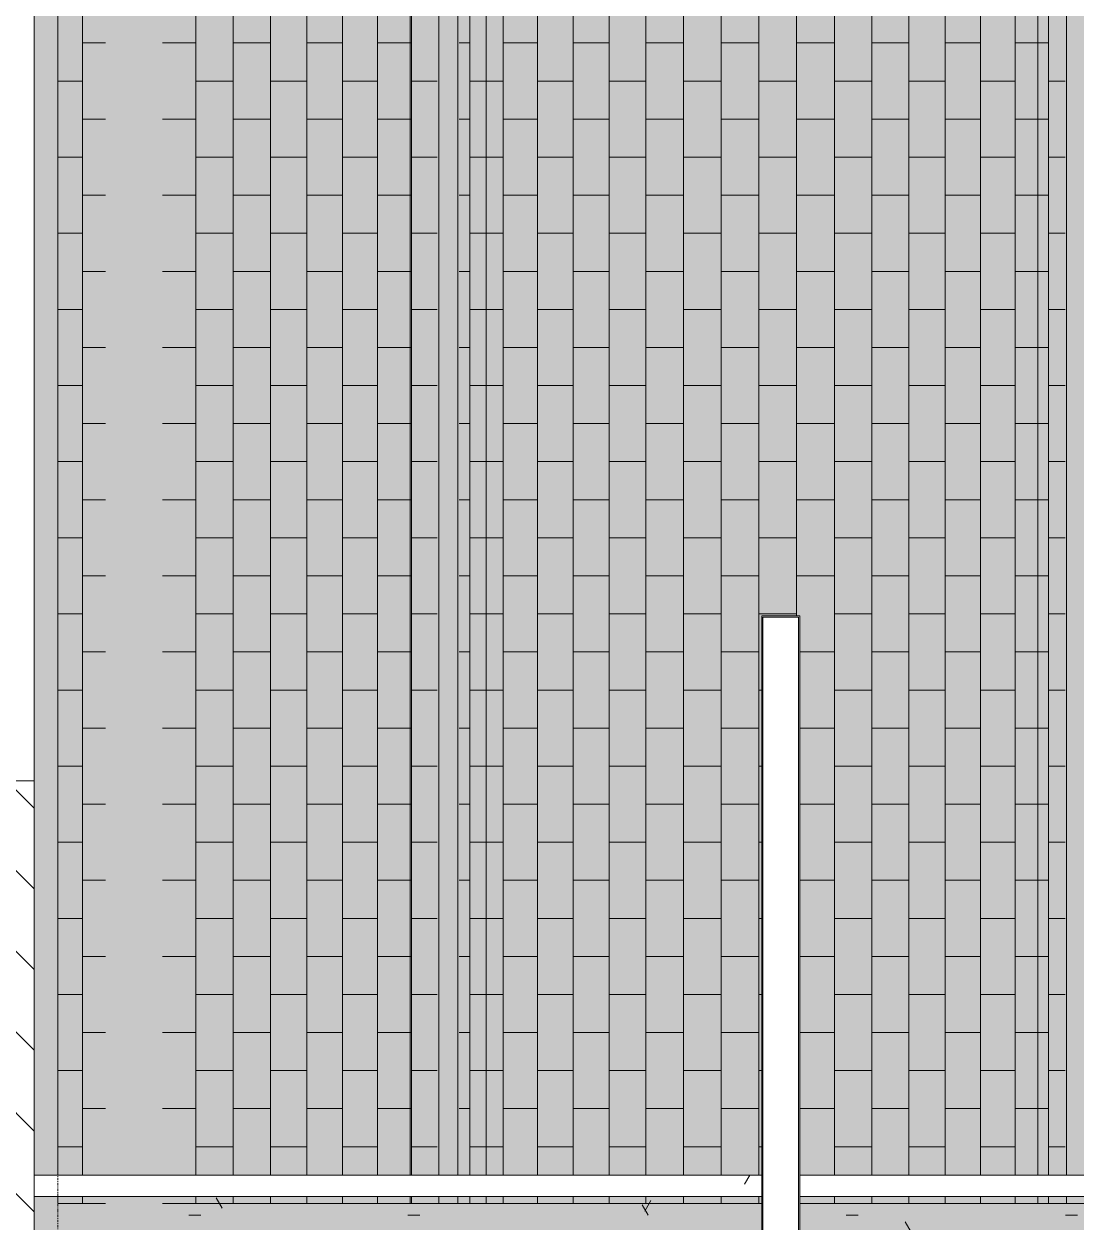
# Model space of a CAD drawing. Header units: inches. Extents: x -956 to 966, y -1111 to 895.
# Drawn here: x -854.4 to -743.8, y 37.7 to 163.6 of the extents above; entities that cross this region are included whole.
import ezdxf

# ---------------------------------------------------------------- set-up
doc = ezdxf.new("R2010")
doc.units = ezdxf.units.IN
doc.header["$MEASUREMENT"] = 0
doc.linetypes.add('Grid Line 1_4_', pattern=[0.4375, 0.25, -0.0625, 0.0625, -0.0625])
for name, color, linetype, lineweight in [('A-CLNG', 13, 'Continuous', 13), ('A-CLNG-PATT', 13, 'Continuous', 13), ('A-WALL', 113, 'Continuous', 13), ('A-WALL-PATT', 111, 'Continuous', 13), ('E-LITE-EQPM', 33, 'Continuous', 9), ('I-WALL', 2, 'Continuous', 13), ('S-GRID', 1, 'Continuous', 9)]:
    doc.layers.add(name, color=color, linetype=linetype, lineweight=lineweight)
pattern_1 = [(0, (0, 0), (30.72, 7.68), [1.267, -21.773, 1.267, -21.773, -122.88]), (0, (0, 0), (30.72, 7.68), [-46.08, 1.267, -44.813, 1.267, -21.773, -53.76]), (0, (0, 0), (30.72, 7.68), [-115.2, 1.267, -14.093, 1.267, -37.133]), (120, (11.52, 3.84), (-22.011075, 22.7643), [1.267, -21.773, 1.267, -21.773, -122.88]), (120, (11.52, 3.84), (-22.011075, 22.7643), [-46.08, 1.267, -44.813, 1.267, -21.773, -53.76]), (120, (11.52, 3.84), (-22.011075, 22.7643), [-115.2, 1.267, -14.093, 1.267, -37.133]), (240, (15.36, 19.2), (-8.708925, -30.4443), [1.267, -21.773, 1.267, -21.773, -122.88]), (240, (15.36, 19.2), (-8.708925, -30.4443), [-46.08, 1.267, -44.813, 1.267, -21.773, -53.76]), (240, (15.36, 19.2), (-8.708925, -30.4443), [-115.2, 1.267, -14.093, 1.267, -37.133])]

# ---------------------------------------------------------------- blocks, each defined once
blk = doc.blocks.new('FP_1_15-7TH FLOOR TELECOM OVERHEAD ROUTING PLAN')
at = {"layer": 'A-CLNG-PATT', "color": 50}
for p, q in [((-807.54, 256.63), (-807.54, 42.63)), ((-804.04, 256.63), (-804.04, 42.63)), ((-800.42, 256.63), (-800.42, 42.63)), ((-796.7, 256.63), (-796.7, 42.63)), ((-792.9, 256.63), (-792.9, 42.63)), ((-789.03, 256.63), (-789.03, 42.63)), ((-785.1, 256.63), (-785.1, 42.63)), ((-781.14, 256.63), (-781.14, 42.63)), ((-777.17, 256.63), (-777.17, 42.63)), ((-769.22, 256.63), (-769.22, 42.63)), ((-765.29, 256.63), (-765.29, 42.63)), ((-761.41, 256.63), (-761.41, 42.63)), ((-757.59, 256.63), (-757.59, 42.63)), ((-753.86, 256.63), (-753.86, 42.63)), ((-750.22, 256.63), (-750.22, 42.63)), ((-746.7, 256.63), (-746.7, 42.63)), ((-773.19, 173.39), (-773.19, 101.39)), ((-807.54, 161.61), (-808.67, 161.61)), ((-800.42, 161.61), (-804.04, 161.61)), ((-792.9, 161.61), (-796.7, 161.61)), ((-785.1, 161.61), (-789.03, 161.61)), ((-777.17, 161.61), (-781.14, 161.61)), ((-769.22, 161.61), (-773.19, 161.61)), ((-761.41, 161.61), (-765.29, 161.61)), ((-753.86, 161.61), (-757.59, 161.61)), ((-747.82, 161.61), (-750.22, 161.61)), ((-746.7, 161.61), (-747.82, 161.61)), ((-805.82, 157.61), (-807.54, 157.61)), ((-804.04, 157.61), (-805.82, 157.61)), ((-796.7, 157.61), (-800.42, 157.61)), ((-789.03, 157.61), (-792.9, 157.61)), ((-781.14, 157.61), (-785.1, 157.61)), ((-773.19, 157.61), (-777.17, 157.61)), ((-765.29, 157.61), (-769.22, 157.61)), ((-757.59, 157.61), (-761.41, 157.61)), ((-750.22, 157.61), (-753.86, 157.61)), ((-744.97, 157.61), (-746.7, 157.61)), ((-807.54, 153.61), (-808.67, 153.61)), ((-800.42, 153.61), (-804.04, 153.61)), ((-792.9, 153.61), (-796.7, 153.61)), ((-785.1, 153.61), (-789.03, 153.61)), ((-777.17, 153.61), (-781.14, 153.61)), ((-769.22, 153.61), (-773.19, 153.61)), ((-761.41, 153.61), (-765.29, 153.61)), ((-753.86, 153.61), (-757.59, 153.61)), ((-747.82, 153.61), (-750.22, 153.61)), ((-746.7, 153.61), (-747.82, 153.61)), ((-805.82, 149.61), (-807.54, 149.61)), ((-804.04, 149.61), (-805.82, 149.61)), ((-796.7, 149.61), (-800.42, 149.61)), ((-789.03, 149.61), (-792.9, 149.61)), ((-781.14, 149.61), (-785.1, 149.61)), ((-773.19, 149.61), (-777.17, 149.61)), ((-765.29, 149.61), (-769.22, 149.61)), ((-757.59, 149.61), (-761.41, 149.61)), ((-750.22, 149.61), (-753.86, 149.61)), ((-744.97, 149.61), (-746.7, 149.61)), ((-807.54, 145.61), (-808.67, 145.61)), ((-800.42, 145.61), (-804.04, 145.61)), ((-792.9, 145.61), (-796.7, 145.61)), ((-785.1, 145.61), (-789.03, 145.61)), ((-777.17, 145.61), (-781.14, 145.61)), ((-769.22, 145.61), (-773.19, 145.61)), ((-761.41, 145.61), (-765.29, 145.61)), ((-753.86, 145.61), (-757.59, 145.61)), ((-747.82, 145.61), (-750.22, 145.61)), ((-746.7, 145.61), (-747.82, 145.61)), ((-805.82, 141.61), (-807.54, 141.61)), ((-804.04, 141.61), (-805.82, 141.61)), ((-796.7, 141.61), (-800.42, 141.61)), ((-789.03, 141.61), (-792.9, 141.61)), ((-781.14, 141.61), (-785.1, 141.61)), ((-773.19, 141.61), (-777.17, 141.61)), ((-765.29, 141.61), (-769.22, 141.61)), ((-757.59, 141.61), (-761.41, 141.61)), ((-750.22, 141.61), (-753.86, 141.61)), ((-744.97, 141.61), (-746.7, 141.61)), ((-807.54, 137.61), (-808.67, 137.61)), ((-800.42, 137.61), (-804.04, 137.61)), ((-792.9, 137.61), (-796.7, 137.61)), ((-785.1, 137.61), (-789.03, 137.61)), ((-777.17, 137.61), (-781.14, 137.61)), ((-769.22, 137.61), (-773.19, 137.61)), ((-761.41, 137.61), (-765.29, 137.61)), ((-753.86, 137.61), (-757.59, 137.61)), ((-747.82, 137.61), (-750.22, 137.61)), ((-746.7, 137.61), (-747.82, 137.61)), ((-805.82, 133.61), (-807.54, 133.61)), ((-804.04, 133.61), (-805.82, 133.61)), ((-796.7, 133.61), (-800.42, 133.61)), ((-789.03, 133.61), (-792.9, 133.61)), ((-781.14, 133.61), (-785.1, 133.61)), ((-773.19, 133.61), (-777.17, 133.61)), ((-765.29, 133.61), (-769.22, 133.61)), ((-757.59, 133.61), (-761.41, 133.61)), ((-750.22, 133.61), (-753.86, 133.61)), ((-744.97, 133.61), (-746.7, 133.61)), ((-807.54, 129.61), (-808.67, 129.61)), ((-800.42, 129.61), (-804.04, 129.61)), ((-792.9, 129.61), (-796.7, 129.61)), ((-785.1, 129.61), (-789.03, 129.61)), ((-777.17, 129.61), (-781.14, 129.61)), ((-769.22, 129.61), (-773.19, 129.61)), ((-761.41, 129.61), (-765.29, 129.61)), ((-753.86, 129.61), (-757.59, 129.61)), ((-747.82, 129.61), (-750.22, 129.61)), ((-746.7, 129.61), (-747.82, 129.61)), ((-805.82, 125.61), (-807.54, 125.61)), ((-804.04, 125.61), (-805.82, 125.61)), ((-796.7, 125.61), (-800.42, 125.61)), ((-789.03, 125.61), (-792.9, 125.61)), ((-781.14, 125.61), (-785.1, 125.61)), ((-773.19, 125.61), (-777.17, 125.61)), ((-765.29, 125.61), (-769.22, 125.61)), ((-757.59, 125.61), (-761.41, 125.61)), ((-750.22, 125.61), (-753.86, 125.61)), ((-744.97, 125.61), (-746.7, 125.61)), ((-807.54, 121.61), (-808.67, 121.61)), ((-800.42, 121.61), (-804.04, 121.61)), ((-792.9, 121.61), (-796.7, 121.61)), ((-785.1, 121.61), (-789.03, 121.61)), ((-777.17, 121.61), (-781.14, 121.61)), ((-769.22, 121.61), (-773.19, 121.61)), ((-761.41, 121.61), (-765.29, 121.61)), ((-753.86, 121.61), (-757.59, 121.61)), ((-747.82, 121.61), (-750.22, 121.61)), ((-746.7, 121.61), (-747.82, 121.61)), ((-805.82, 117.61), (-807.54, 117.61)), ((-804.04, 117.61), (-805.82, 117.61)), ((-796.7, 117.61), (-800.42, 117.61)), ((-789.03, 117.61), (-792.9, 117.61)), ((-781.14, 117.61), (-785.1, 117.61)), ((-773.19, 117.61), (-777.17, 117.61)), ((-765.29, 117.61), (-769.22, 117.61)), ((-757.59, 117.61), (-761.41, 117.61)), ((-750.22, 117.61), (-753.86, 117.61)), ((-744.97, 117.61), (-746.7, 117.61)), ((-807.54, 113.61), (-808.67, 113.61)), ((-800.42, 113.61), (-804.04, 113.61)), ((-792.9, 113.61), (-796.7, 113.61)), ((-785.1, 113.61), (-789.03, 113.61)), ((-777.17, 113.61), (-781.14, 113.61)), ((-769.22, 113.61), (-773.19, 113.61)), ((-761.41, 113.61), (-765.29, 113.61)), ((-753.86, 113.61), (-757.59, 113.61)), ((-747.82, 113.61), (-750.22, 113.61)), ((-746.7, 113.61), (-747.82, 113.61)), ((-805.82, 109.61), (-807.54, 109.61)), ((-804.04, 109.61), (-805.82, 109.61)), ((-796.7, 109.61), (-800.42, 109.61)), ((-789.03, 109.61), (-792.9, 109.61)), ((-781.14, 109.61), (-785.1, 109.61)), ((-773.19, 109.61), (-777.17, 109.61)), ((-765.29, 109.61), (-769.22, 109.61)), ((-757.59, 109.61), (-761.41, 109.61)), ((-750.22, 109.61), (-753.86, 109.61)), ((-744.97, 109.61), (-746.7, 109.61)), ((-807.54, 105.61), (-808.67, 105.61)), ((-800.42, 105.61), (-804.04, 105.61)), ((-792.9, 105.61), (-796.7, 105.61)), ((-785.1, 105.61), (-789.03, 105.61)), ((-777.17, 105.61), (-781.14, 105.61)), ((-769.22, 105.61), (-773.19, 105.61)), ((-761.41, 105.61), (-765.29, 105.61)), ((-753.86, 105.61), (-757.59, 105.61)), ((-747.82, 105.61), (-750.22, 105.61)), ((-746.7, 105.61), (-747.82, 105.61)), ((-805.82, 101.61), (-807.54, 101.61)), ((-804.04, 101.61), (-805.82, 101.61)), ((-796.7, 101.61), (-800.42, 101.61)), ((-789.03, 101.61), (-792.9, 101.61)), ((-781.14, 101.61), (-785.1, 101.61)), ((-773.19, 101.61), (-777.17, 101.61)), ((-765.29, 101.61), (-769.22, 101.61)), ((-757.59, 101.61), (-761.41, 101.61)), ((-750.22, 101.61), (-753.86, 101.61)), ((-744.97, 101.61), (-746.7, 101.61)), ((-807.54, 97.61), (-808.67, 97.61)), ((-800.42, 97.61), (-804.04, 97.61)), ((-792.9, 97.61), (-796.7, 97.61)), ((-785.1, 97.61), (-789.03, 97.61)), ((-777.17, 97.61), (-781.14, 97.61)), ((-769.22, 97.61), (-772.86, 97.61)), ((-761.41, 97.61), (-765.29, 97.61)), ((-753.86, 97.61), (-757.59, 97.61)), ((-747.82, 97.61), (-750.22, 97.61)), ((-746.7, 97.61), (-747.82, 97.61)), ((-805.82, 93.61), (-807.54, 93.61)), ((-804.04, 93.61), (-805.82, 93.61)), ((-796.7, 93.61), (-800.42, 93.61)), ((-789.03, 93.61), (-792.9, 93.61)), ((-781.14, 93.61), (-785.1, 93.61)), ((-776.86, 93.61), (-777.17, 93.61)), ((-765.29, 93.61), (-769.22, 93.61)), ((-757.59, 93.61), (-761.41, 93.61)), ((-750.22, 93.61), (-753.86, 93.61)), ((-744.97, 93.61), (-746.7, 93.61)), ((-807.54, 89.61), (-808.67, 89.61)), ((-800.42, 89.61), (-804.04, 89.61)), ((-792.9, 89.61), (-796.7, 89.61)), ((-785.1, 89.61), (-789.03, 89.61)), ((-777.17, 89.61), (-781.14, 89.61)), ((-769.22, 89.61), (-772.86, 89.61)), ((-761.41, 89.61), (-765.29, 89.61)), ((-753.86, 89.61), (-757.59, 89.61)), ((-747.82, 89.61), (-750.22, 89.61)), ((-746.7, 89.61), (-747.82, 89.61)), ((-805.82, 85.61), (-807.54, 85.61)), ((-804.04, 85.61), (-805.82, 85.61)), ((-796.7, 85.61), (-800.42, 85.61)), ((-789.03, 85.61), (-792.9, 85.61)), ((-781.14, 85.61), (-785.1, 85.61)), ((-776.86, 85.61), (-777.17, 85.61)), ((-765.29, 85.61), (-769.22, 85.61)), ((-757.59, 85.61), (-761.41, 85.61)), ((-750.22, 85.61), (-753.86, 85.61)), ((-744.97, 85.61), (-746.7, 85.61)), ((-807.54, 81.61), (-808.67, 81.61)), ((-800.42, 81.61), (-804.04, 81.61)), ((-792.9, 81.61), (-796.7, 81.61)), ((-785.1, 81.61), (-789.03, 81.61)), ((-777.17, 81.61), (-781.14, 81.61)), ((-769.22, 81.61), (-772.86, 81.61)), ((-761.41, 81.61), (-765.29, 81.61)), ((-753.86, 81.61), (-757.59, 81.61)), ((-747.82, 81.61), (-750.22, 81.61)), ((-746.7, 81.61), (-747.82, 81.61)), ((-805.82, 77.61), (-807.54, 77.61)), ((-804.04, 77.61), (-805.82, 77.61)), ((-796.7, 77.61), (-800.42, 77.61)), ((-789.03, 77.61), (-792.9, 77.61)), ((-781.14, 77.61), (-785.1, 77.61)), ((-776.86, 77.61), (-777.17, 77.61)), ((-765.29, 77.61), (-769.22, 77.61)), ((-757.59, 77.61), (-761.41, 77.61)), ((-750.22, 77.61), (-753.86, 77.61)), ((-744.97, 77.61), (-746.7, 77.61)), ((-807.54, 73.61), (-808.67, 73.61)), ((-800.42, 73.61), (-804.04, 73.61)), ((-792.9, 73.61), (-796.7, 73.61)), ((-785.1, 73.61), (-789.03, 73.61)), ((-777.17, 73.61), (-781.14, 73.61)), ((-769.22, 73.61), (-772.86, 73.61)), ((-761.41, 73.61), (-765.29, 73.61)), ((-753.86, 73.61), (-757.59, 73.61)), ((-747.82, 73.61), (-750.22, 73.61)), ((-746.7, 73.61), (-747.82, 73.61)), ((-805.82, 69.61), (-807.54, 69.61)), ((-804.04, 69.61), (-805.82, 69.61)), ((-796.7, 69.61), (-800.42, 69.61)), ((-789.03, 69.61), (-792.9, 69.61)), ((-781.14, 69.61), (-785.1, 69.61)), ((-776.86, 69.61), (-777.17, 69.61)), ((-765.29, 69.61), (-769.22, 69.61)), ((-757.59, 69.61), (-761.41, 69.61)), ((-750.22, 69.61), (-753.86, 69.61)), ((-744.97, 69.61), (-746.7, 69.61)), ((-807.54, 65.61), (-808.67, 65.61)), ((-800.42, 65.61), (-804.04, 65.61)), ((-792.9, 65.61), (-796.7, 65.61)), ((-785.1, 65.61), (-789.03, 65.61)), ((-777.17, 65.61), (-781.14, 65.61)), ((-769.22, 65.61), (-772.86, 65.61)), ((-761.41, 65.61), (-765.29, 65.61)), ((-753.86, 65.61), (-757.59, 65.61)), ((-747.82, 65.61), (-750.22, 65.61)), ((-746.7, 65.61), (-747.82, 65.61)), ((-805.82, 61.61), (-807.54, 61.61)), ((-804.04, 61.61), (-805.82, 61.61)), ((-796.7, 61.61), (-800.42, 61.61)), ((-789.03, 61.61), (-792.9, 61.61)), ((-781.14, 61.61), (-785.1, 61.61)), ((-776.86, 61.61), (-777.17, 61.61)), ((-765.29, 61.61), (-769.22, 61.61)), ((-757.59, 61.61), (-761.41, 61.61)), ((-750.22, 61.61), (-753.86, 61.61)), ((-744.97, 61.61), (-746.7, 61.61)), ((-807.54, 57.61), (-808.67, 57.61)), ((-800.42, 57.61), (-804.04, 57.61)), ((-792.9, 57.61), (-796.7, 57.61)), ((-785.1, 57.61), (-789.03, 57.61)), ((-777.17, 57.61), (-781.14, 57.61)), ((-769.22, 57.61), (-772.86, 57.61)), ((-761.41, 57.61), (-765.29, 57.61)), ((-753.86, 57.61), (-757.59, 57.61)), ((-747.82, 57.61), (-750.22, 57.61)), ((-746.7, 57.61), (-747.82, 57.61)), ((-805.82, 53.61), (-807.54, 53.61)), ((-804.04, 53.61), (-805.82, 53.61)), ((-796.7, 53.61), (-800.42, 53.61)), ((-789.03, 53.61), (-792.9, 53.61)), ((-781.14, 53.61), (-785.1, 53.61)), ((-776.86, 53.61), (-777.17, 53.61)), ((-765.29, 53.61), (-769.22, 53.61)), ((-757.59, 53.61), (-761.41, 53.61)), ((-750.22, 53.61), (-753.86, 53.61)), ((-744.97, 53.61), (-746.7, 53.61)), ((-807.54, 49.61), (-808.67, 49.61)), ((-800.42, 49.61), (-804.04, 49.61)), ((-792.9, 49.61), (-796.7, 49.61)), ((-785.1, 49.61), (-789.03, 49.61)), ((-777.17, 49.61), (-781.14, 49.61)), ((-769.22, 49.61), (-772.86, 49.61)), ((-761.41, 49.61), (-765.29, 49.61)), ((-753.86, 49.61), (-757.59, 49.61)), ((-747.82, 49.61), (-750.22, 49.61)), ((-746.7, 49.61), (-747.82, 49.61)), ((-805.82, 45.61), (-807.54, 45.61)), ((-804.04, 45.61), (-805.82, 45.61)), ((-796.7, 45.61), (-800.42, 45.61)), ((-789.03, 45.61), (-792.9, 45.61)), ((-781.14, 45.61), (-785.1, 45.61)), ((-776.86, 45.61), (-777.17, 45.61)), ((-765.29, 45.61), (-769.22, 45.61)), ((-757.59, 45.61), (-761.41, 45.61)), ((-750.22, 45.61), (-753.86, 45.61)), ((-744.97, 45.61), (-746.7, 45.61)), ((-807.54, 40.38), (-807.54, 39.63)), ((-804.04, 40.38), (-804.04, 39.63)), ((-800.42, 40.38), (-800.42, 39.63)), ((-796.7, 40.38), (-796.7, 39.63)), ((-792.9, 40.38), (-792.9, 39.63)), ((-789.03, 40.38), (-789.03, 39.63)), ((-785.1, 40.38), (-785.1, 39.63)), ((-781.14, 40.38), (-781.14, 39.63)), ((-777.17, 40.38), (-777.17, 39.63)), ((-769.22, 40.38), (-769.22, 39.63)), ((-765.29, 40.38), (-765.29, 39.63)), ((-761.41, 40.38), (-761.41, 39.63)), ((-757.59, 40.38), (-757.59, 39.63)), ((-753.86, 40.38), (-753.86, 39.63)), ((-750.22, 40.38), (-750.22, 39.63)), ((-746.7, 40.38), (-746.7, 39.63))]:
    blk.add_line(p, q, dxfattribs=at)
blk = doc.blocks.new('FP_1_16-7TH FLOOR TELECOM OVERHEAD ROUTING PLAN')
at = {"layer": 'A-CLNG-PATT', "color": 50}
for p, q in [((-848.27, 256.63), (-848.27, 42.63)), ((-836.35, 256.63), (-836.35, 42.63)), ((-832.41, 256.63), (-832.41, 42.63)), ((-828.51, 256.63), (-828.51, 42.63)), ((-824.68, 256.63), (-824.68, 42.63)), ((-820.92, 256.63), (-820.92, 42.63)), ((-817.25, 256.63), (-817.25, 42.63)), ((-813.69, 256.63), (-813.69, 42.63)), ((-845.86, 161.61), (-848.27, 161.61)), ((-836.35, 161.61), (-839.86, 161.61)), ((-828.51, 161.61), (-832.41, 161.61)), ((-820.92, 161.61), (-824.68, 161.61)), ((-813.82, 161.61), (-817.25, 161.61)), ((-813.69, 161.61), (-813.82, 161.61)), ((-848.27, 157.61), (-850.81, 157.61)), ((-832.41, 157.61), (-836.35, 157.61)), ((-824.68, 157.61), (-828.51, 157.61)), ((-817.25, 157.61), (-820.92, 157.61)), ((-810.97, 157.61), (-813.69, 157.61)), ((-845.86, 153.61), (-848.27, 153.61)), ((-836.35, 153.61), (-839.86, 153.61)), ((-828.51, 153.61), (-832.41, 153.61)), ((-820.92, 153.61), (-824.68, 153.61)), ((-813.82, 153.61), (-817.25, 153.61)), ((-813.69, 153.61), (-813.82, 153.61)), ((-848.27, 149.61), (-850.81, 149.61)), ((-832.41, 149.61), (-836.35, 149.61)), ((-824.68, 149.61), (-828.51, 149.61)), ((-817.25, 149.61), (-820.92, 149.61)), ((-810.97, 149.61), (-813.69, 149.61)), ((-845.86, 145.61), (-848.27, 145.61)), ((-836.35, 145.61), (-839.86, 145.61)), ((-828.51, 145.61), (-832.41, 145.61)), ((-820.92, 145.61), (-824.68, 145.61)), ((-813.82, 145.61), (-817.25, 145.61)), ((-813.69, 145.61), (-813.82, 145.61)), ((-848.27, 141.61), (-850.81, 141.61)), ((-832.41, 141.61), (-836.35, 141.61)), ((-824.68, 141.61), (-828.51, 141.61)), ((-817.25, 141.61), (-820.92, 141.61)), ((-810.97, 141.61), (-813.69, 141.61)), ((-845.86, 137.61), (-848.27, 137.61)), ((-836.35, 137.61), (-839.86, 137.61)), ((-828.51, 137.61), (-832.41, 137.61)), ((-820.92, 137.61), (-824.68, 137.61)), ((-813.82, 137.61), (-817.25, 137.61)), ((-813.69, 137.61), (-813.82, 137.61)), ((-848.27, 133.61), (-850.81, 133.61)), ((-832.41, 133.61), (-836.35, 133.61)), ((-824.68, 133.61), (-828.51, 133.61)), ((-817.25, 133.61), (-820.92, 133.61)), ((-810.97, 133.61), (-813.69, 133.61)), ((-845.86, 129.61), (-848.27, 129.61)), ((-836.35, 129.61), (-839.86, 129.61)), ((-828.51, 129.61), (-832.41, 129.61)), ((-820.92, 129.61), (-824.68, 129.61)), ((-813.82, 129.61), (-817.25, 129.61)), ((-813.69, 129.61), (-813.82, 129.61)), ((-848.27, 125.61), (-850.81, 125.61)), ((-832.41, 125.61), (-836.35, 125.61)), ((-824.68, 125.61), (-828.51, 125.61)), ((-817.25, 125.61), (-820.92, 125.61)), ((-810.97, 125.61), (-813.69, 125.61)), ((-845.86, 121.61), (-848.27, 121.61)), ((-836.35, 121.61), (-839.86, 121.61)), ((-828.51, 121.61), (-832.41, 121.61)), ((-820.92, 121.61), (-824.68, 121.61)), ((-813.82, 121.61), (-817.25, 121.61)), ((-813.69, 121.61), (-813.82, 121.61)), ((-848.27, 117.61), (-850.81, 117.61)), ((-832.41, 117.61), (-836.35, 117.61)), ((-824.68, 117.61), (-828.51, 117.61)), ((-817.25, 117.61), (-820.92, 117.61)), ((-810.97, 117.61), (-813.69, 117.61)), ((-845.86, 113.61), (-848.27, 113.61)), ((-836.35, 113.61), (-839.86, 113.61)), ((-828.51, 113.61), (-832.41, 113.61)), ((-820.92, 113.61), (-824.68, 113.61)), ((-813.82, 113.61), (-817.25, 113.61)), ((-813.69, 113.61), (-813.82, 113.61)), ((-848.27, 109.61), (-850.81, 109.61)), ((-832.41, 109.61), (-836.35, 109.61)), ((-824.68, 109.61), (-828.51, 109.61)), ((-817.25, 109.61), (-820.92, 109.61)), ((-810.97, 109.61), (-813.69, 109.61)), ((-845.86, 105.61), (-848.27, 105.61)), ((-836.35, 105.61), (-839.86, 105.61)), ((-828.51, 105.61), (-832.41, 105.61)), ((-820.92, 105.61), (-824.68, 105.61)), ((-813.82, 105.61), (-817.25, 105.61)), ((-813.69, 105.61), (-813.82, 105.61)), ((-848.27, 101.61), (-850.81, 101.61)), ((-832.41, 101.61), (-836.35, 101.61)), ((-824.68, 101.61), (-828.51, 101.61)), ((-817.25, 101.61), (-820.92, 101.61)), ((-810.97, 101.61), (-813.69, 101.61)), ((-845.86, 97.61), (-848.27, 97.61)), ((-836.35, 97.61), (-839.86, 97.61)), ((-828.51, 97.61), (-832.41, 97.61)), ((-820.92, 97.61), (-824.68, 97.61)), ((-813.82, 97.61), (-817.25, 97.61)), ((-813.69, 97.61), (-813.82, 97.61)), ((-848.27, 93.61), (-850.81, 93.61)), ((-832.41, 93.61), (-836.35, 93.61)), ((-824.68, 93.61), (-828.51, 93.61)), ((-817.25, 93.61), (-820.92, 93.61)), ((-810.97, 93.61), (-813.69, 93.61)), ((-845.86, 89.61), (-848.27, 89.61)), ((-836.35, 89.61), (-839.86, 89.61)), ((-828.51, 89.61), (-832.41, 89.61)), ((-820.92, 89.61), (-824.68, 89.61)), ((-813.82, 89.61), (-817.25, 89.61)), ((-813.69, 89.61), (-813.82, 89.61)), ((-848.27, 85.61), (-850.81, 85.61)), ((-832.41, 85.61), (-836.35, 85.61)), ((-824.68, 85.61), (-828.51, 85.61)), ((-817.25, 85.61), (-820.92, 85.61)), ((-810.97, 85.61), (-813.69, 85.61)), ((-845.86, 81.61), (-848.27, 81.61)), ((-836.35, 81.61), (-839.86, 81.61)), ((-828.51, 81.61), (-832.41, 81.61)), ((-820.92, 81.61), (-824.68, 81.61)), ((-813.82, 81.61), (-817.25, 81.61)), ((-813.69, 81.61), (-813.82, 81.61)), ((-848.27, 77.61), (-850.81, 77.61)), ((-832.41, 77.61), (-836.35, 77.61)), ((-824.68, 77.61), (-828.51, 77.61)), ((-817.25, 77.61), (-820.92, 77.61)), ((-810.97, 77.61), (-813.69, 77.61)), ((-845.86, 73.61), (-848.27, 73.61)), ((-836.35, 73.61), (-839.86, 73.61)), ((-828.51, 73.61), (-832.41, 73.61)), ((-820.92, 73.61), (-824.68, 73.61)), ((-813.82, 73.61), (-817.25, 73.61)), ((-813.69, 73.61), (-813.82, 73.61)), ((-848.27, 69.61), (-850.81, 69.61)), ((-832.41, 69.61), (-836.35, 69.61)), ((-824.68, 69.61), (-828.51, 69.61)), ((-817.25, 69.61), (-820.92, 69.61)), ((-810.97, 69.61), (-813.69, 69.61)), ((-845.86, 65.61), (-848.27, 65.61)), ((-836.35, 65.61), (-839.86, 65.61)), ((-828.51, 65.61), (-832.41, 65.61)), ((-820.92, 65.61), (-824.68, 65.61)), ((-813.82, 65.61), (-817.25, 65.61)), ((-813.69, 65.61), (-813.82, 65.61)), ((-848.27, 61.61), (-850.81, 61.61)), ((-832.41, 61.61), (-836.35, 61.61)), ((-824.68, 61.61), (-828.51, 61.61)), ((-817.25, 61.61), (-820.92, 61.61)), ((-810.97, 61.61), (-813.69, 61.61)), ((-845.86, 57.61), (-848.27, 57.61)), ((-836.35, 57.61), (-839.86, 57.61)), ((-828.51, 57.61), (-832.41, 57.61)), ((-820.92, 57.61), (-824.68, 57.61)), ((-813.82, 57.61), (-817.25, 57.61)), ((-813.69, 57.61), (-813.82, 57.61)), ((-848.27, 53.61), (-850.81, 53.61)), ((-832.41, 53.61), (-836.35, 53.61)), ((-824.68, 53.61), (-828.51, 53.61)), ((-817.25, 53.61), (-820.92, 53.61)), ((-810.97, 53.61), (-813.69, 53.61)), ((-845.86, 49.61), (-848.27, 49.61)), ((-836.35, 49.61), (-839.86, 49.61)), ((-828.51, 49.61), (-832.41, 49.61)), ((-820.92, 49.61), (-824.68, 49.61)), ((-813.82, 49.61), (-817.25, 49.61)), ((-813.69, 49.61), (-813.82, 49.61)), ((-848.27, 45.61), (-850.81, 45.61)), ((-832.41, 45.61), (-836.35, 45.61)), ((-824.68, 45.61), (-828.51, 45.61)), ((-817.25, 45.61), (-820.92, 45.61)), ((-810.97, 45.61), (-813.69, 45.61)), ((-848.27, 40.38), (-848.27, 39.63)), ((-836.35, 40.38), (-836.35, 39.63)), ((-832.41, 40.38), (-832.41, 39.63)), ((-828.51, 40.38), (-828.51, 39.63)), ((-824.68, 40.38), (-824.68, 39.63)), ((-820.92, 40.38), (-820.92, 39.63)), ((-817.25, 40.38), (-817.25, 39.63)), ((-813.69, 40.38), (-813.69, 39.63))]:
    blk.add_line(p, q, dxfattribs=at)
blk = doc.blocks.new('7th Floor Vault - 7th Floor Vault-2429340-7TH FLOOR TELECOM OVERHEAD ROUTING PLAN')
at = {"layer": 'A-CLNG', "color": 10, "lineweight": 9}
for p, q in [((-850.85, 256.63), (-850.85, 42.63)), ((-850.85, 42.63), (-850.85, 256.63)), ((-813.82, 42.63), (-813.82, 256.63)), ((-813.82, 42.63), (-813.82, 256.63)), ((-810.82, 42.63), (-810.82, 256.63)), ((-808.82, 42.63), (-808.82, 256.63)), ((-805.82, 42.63), (-805.82, 256.63)), ((-805.82, 42.63), (-805.82, 256.63)), ((-747.82, 42.63), (-747.82, 256.63)), ((-747.82, 42.63), (-747.82, 256.63)), ((-744.82, 42.63), (-744.82, 256.63)), ((-850.85, 40.38), (-850.85, 39.63)), ((-850.85, 39.63), (-850.85, 40.38)), ((-813.82, 39.63), (-813.82, 40.38)), ((-813.82, 39.63), (-813.82, 40.38)), ((-810.82, 39.63), (-810.82, 40.38)), ((-808.82, 39.63), (-808.82, 40.38)), ((-805.82, 39.63), (-805.82, 40.38)), ((-805.82, 39.63), (-805.82, 40.38)), ((-747.82, 39.63), (-747.82, 40.38)), ((-747.82, 39.63), (-747.82, 40.38)), ((-744.82, 39.63), (-744.82, 40.38)), ((-845.87, 39.63), (-850.85, 39.63)), ((-845.86, 39.63), (-850.85, 39.63)), ((-813.8, 39.63), (-839.86, 39.63)), ((-813.82, 39.63), (-839.86, 39.63)), ((-805.82, 39.63), (-813.82, 39.63)), ((-813.82, 39.63), (-810.82, 39.63)), ((-810.82, 39.63), (-813.82, 39.63)), ((-810.82, 39.63), (-813.8, 39.63)), ((-808.82, 39.63), (-810.82, 39.63)), ((-805.84, 39.63), (-808.82, 39.63)), ((-808.82, 39.63), (-805.82, 39.63)), ((-805.82, 39.63), (-808.82, 39.63)), ((-776.86, 39.63), (-805.84, 39.63)), ((-776.86, 39.63), (-805.82, 39.63)), ((-747.8, 39.63), (-772.86, 39.63)), ((-747.82, 39.63), (-772.86, 39.63)), ((-739.82, 39.63), (-747.82, 39.63)), ((-747.82, 39.63), (-744.82, 39.63)), ((-744.82, 39.63), (-747.82, 39.63)), ((-744.82, 39.63), (-747.8, 39.63)), ((-742.82, 39.63), (-744.82, 39.63))]:
    blk.add_line(p, q, dxfattribs=at)
for name in ['FP_1_16-7TH FLOOR TELECOM OVERHEAD ROUTING PLAN', 'FP_1_15-7TH FLOOR TELECOM OVERHEAD ROUTING PLAN']:
    blk.add_blockref(name, (0, 0), dxfattribs=at)
blk = doc.blocks.new('Lighting - Pendant-Finelite-HP4-D - HP-4 D-8_-SO-3000K-120-FA-SC-3361575-7TH FLOOR TELECOM OVERHEAD ROUTING PLAN')
at = {"layer": 'E-LITE-EQPM', "color": 9}
for p, q in [((48, 2), (-48, 2)), ((-48, 2), (-48, -2)), ((47.875, 1.875), (-47.875, 1.875)), ((-47.875, 1.875), (-47.875, -1.875)), ((-47.875, 1.875), (47.875, 1.875)), ((-47.875, -1.875), (-47.875, 1.875)), ((47.875, -1.875), (47.875, 1.875)), ((47.875, 1.875), (47.875, -1.875)), ((48, -2), (48, 2)), ((-48, -2), (48, -2)), ((-47.875, -1.875), (47.875, -1.875)), ((47.875, -1.875), (-47.875, -1.875))]:
    blk.add_line(p, q, dxfattribs=at)

msp = doc.modelspace()

# ---------------------------------------------------------------- hatches: boundary and pattern name
at = {"layer": 'A-CLNG-PATT'}
h = msp.add_hatch(dxfattribs=at)
h.set_pattern_fill('FP1_12', color=253, style=0, pattern_type=2)
h.set_pattern_definition(pattern_1)
h.paths.add_polyline_path([(-294.34, -537.62), (-227.98, -537.62), (-227.98, -527.62), (-219.98, -527.62), (-219.98, -509.12), (-210.98, -509.12), (-210.98, -364.18), (-211.98, -364.18), (-211.98, -243.37), (-299.98, -243.37), (-299.98, -537.62)], flags=0)
h.paths.add_polyline_path([(-606.23, -537.62), (-602.07, -537.62), (-602.07, -532.87), (-606.23, -532.87), (-606.23, -535.37)], flags=0)
h.paths.add_polyline_path([(-561.64, -537.62), (-356.48, -537.62), (-356.48, -525.62), (-323.98, -525.62), (-323.98, -537.62), (-305.35, -537.62), (-305.35, -525.37), (-321.35, -525.37), (-321.35, -427.37), (-305.35, -427.37), (-305.35, -243.37), (-386.84, -243.37), (-386.84, -318.61), (-390.84, -318.61), (-390.84, -243.37), (-496.9, -243.37), (-496.9, -318.61), (-500.9, -318.61), (-500.9, -243.37), (-562.04, -243.37), (-562.04, -427.37), (-500.9, -427.37), (-500.9, -402.61), (-496.9, -402.61), (-496.9, -427.37), (-390.84, -427.37), (-390.84, -402.61), (-386.84, -402.61), (-386.84, -427.37), (-370.04, -427.37), (-370.04, -525.37), (-578.04, -525.37), (-578.04, -243.37), (-578.35, -243.37), (-578.35, -528.62), (-563.48, -528.62), (-563.48, -537.62)], flags=0)
h.paths.add_polyline_path([(-567.73, -537.62), (-567.73, -532.87), (-578.07, -532.87), (-578.07, -537.62), (-572.48, -537.62)], flags=0)
h.paths.add_polyline_path([(-352.23, -537.62), (-349.48, -537.62), (-349.48, -529.87), (-352.23, -529.87), (-352.23, -536.61)], flags=0)
h.paths.add_polyline_path([(-680.44, -535.37), (-610.48, -535.37), (-610.48, -528.62), (-583.23, -528.62), (-583.23, -526.62), (-662.91, -526.62), (-662.91, -498.61), (-665.8, -498.61), (-665.8, -402.61), (-661.8, -402.61), (-661.8, -428.62), (-583.23, -428.62), (-583.23, -422.62), (-598.91, -422.62), (-598.91, -386.62), (-662.91, -386.62), (-662.91, -318.61), (-665.8, -318.61), (-665.8, -243.37), (-666.35, -243.37), (-666.35, -246.62), (-730.35, -246.62), (-730.35, -243.37), (-762.35, -243.37), (-762.35, -246.62), (-771.86, -246.62), (-771.86, -288.62), (-694.91, -288.62), (-694.91, -386.62), (-790.91, -386.62), (-790.91, -288.62), (-775.86, -288.62), (-775.86, -246.62), (-842.35, -246.62), (-842.35, -243.37), (-853.35, -243.37), (-853.35, -535.37), (-710.14, -535.37)], flags=0)
h.paths.add_polyline_path([(-834.85, -526.62), (-850.85, -526.62), (-850.85, -428.62), (-706.85, -428.62), (-706.85, -526.62), (-828.94, -526.62)], flags=0)
h.paths.add_polyline_path([(-255.48, -481.68), (-256.53, -481.54), (-257.51, -481.14), (-258.35, -480.49), (-259, -479.65), (-259.4, -478.67), (-259.54, -477.62), (-259.4, -476.57), (-259, -475.59), (-258.35, -474.75), (-257.51, -474.1), (-256.53, -473.7), (-255.48, -473.56), (-254.43, -473.7), (-253.45, -474.1), (-252.6, -474.75), (-251.96, -475.59), (-251.55, -476.57), (-251.41, -477.62), (-251.55, -478.67), (-251.96, -479.65), (-252.6, -480.49), (-253.45, -481.14), (-254.43, -481.54)], flags=0)
h.paths.add_polyline_path([(-255.48, -421.68), (-256.53, -421.54), (-257.51, -421.14), (-258.35, -420.49), (-259, -419.65), (-259.4, -418.67), (-259.54, -417.62), (-259.4, -416.57), (-259, -415.59), (-258.35, -414.75), (-257.51, -414.1), (-256.53, -413.7), (-255.48, -413.56), (-254.43, -413.7), (-253.45, -414.1), (-252.6, -414.75), (-251.96, -415.59), (-251.55, -416.57), (-251.41, -417.62), (-251.55, -418.67), (-251.96, -419.65), (-252.6, -420.49), (-253.45, -421.14), (-254.43, -421.54)], flags=0)
h.paths.add_polyline_path([(-255.48, -361.68), (-256.53, -361.54), (-257.51, -361.14), (-258.35, -360.49), (-259, -359.65), (-259.4, -358.67), (-259.54, -357.62), (-259.4, -356.57), (-259, -355.59), (-258.35, -354.75), (-257.51, -354.1), (-256.53, -353.7), (-255.48, -353.56), (-254.43, -353.7), (-253.45, -354.1), (-252.6, -354.75), (-251.96, -355.59), (-251.55, -356.57), (-251.41, -357.62), (-251.55, -358.67), (-251.96, -359.65), (-252.6, -360.49), (-253.45, -361.14), (-254.43, -361.54)], flags=0)
h.paths.add_polyline_path([(-255.48, -301.68), (-256.53, -301.54), (-257.51, -301.14), (-258.35, -300.49), (-259, -299.65), (-259.4, -298.67), (-259.54, -297.62), (-259.4, -296.57), (-259, -295.59), (-258.35, -294.75), (-257.51, -294.1), (-256.53, -293.7), (-255.48, -293.56), (-254.43, -293.7), (-253.45, -294.1), (-252.6, -294.75), (-251.96, -295.59), (-251.55, -296.57), (-251.41, -297.62), (-251.55, -298.67), (-251.96, -299.65), (-252.6, -300.49), (-253.45, -301.14), (-254.43, -301.54)], flags=0)
h.paths.add_polyline_path([(-661.8, -288.62), (-598.91, -288.62), (-598.91, -252.62), (-583.23, -252.62), (-583.23, -243.37), (-661.8, -243.37), (-661.8, -282.19)], flags=0)
h.paths.add_polyline_path([(-258.35, -241.12), (-257.53, -241.12), (-258.35, -240.49), (-259, -239.65), (-259.4, -238.67), (-259.54, -237.62), (-259.4, -236.57), (-259, -235.59), (-258.35, -234.75), (-257.51, -234.1), (-256.53, -233.7), (-255.48, -233.56), (-254.43, -233.7), (-253.45, -234.1), (-252.6, -234.75), (-251.96, -235.59), (-251.55, -236.57), (-251.41, -237.62), (-251.55, -238.67), (-251.96, -239.65), (-252.6, -240.49), (-253.42, -241.12), (-211.98, -241.12), (-211.98, -209.62), (-299.98, -209.62), (-299.98, -241.12), (-259, -241.12)], flags=0)
h.paths.add_polyline_path([(-578.35, -241.12), (-578.04, -241.12), (-578.04, -231.37), (-562.04, -231.37), (-562.04, -241.12), (-500.9, -241.12), (-500.9, -222.61), (-496.9, -222.61), (-496.9, -241.12), (-390.84, -241.12), (-390.84, -222.61), (-386.84, -222.61), (-386.84, -241.12), (-305.35, -241.12), (-305.35, -209.62), (-363.1, -209.62), (-363.1, -212.62), (-337.6, -212.62), (-337.6, -238.12), (-363.1, -238.12), (-363.1, -213.62), (-559.1, -213.62), (-559.1, -209.62), (-578.35, -209.62), (-578.35, -235.91)], flags=0)
h.paths.add_polyline_path([(-621.04, -241.12), (-583.23, -241.12), (-583.23, -209.62), (-666.35, -209.62), (-666.35, -241.12), (-665.8, -241.12), (-665.8, -222.61), (-661.8, -222.61), (-661.8, -241.12), (-650.74, -241.12)], flags=0)
h.paths.add_polyline_path([(-842.35, -241.12), (-842.35, -209.62), (-853.35, -209.62), (-853.35, -241.12)], flags=0)
h.paths.add_polyline_path([(-762.35, -241.12), (-730.35, -241.12), (-730.35, -209.62), (-762.35, -209.62), (-762.35, -222.78)], flags=0)
h.paths.add_polyline_path([(-578.35, -207.37), (-559.1, -207.37), (-559.1, -197.62), (-578.35, -197.62), (-578.35, -202.98)], flags=0)
h.paths.add_polyline_path([(-363.1, -207.37), (-305.35, -207.37), (-305.35, -197.62), (-363.1, -197.62), (-363.1, -202.98)], flags=0)
h.paths.add_polyline_path([(-294.34, -207.37), (-211.98, -207.37), (-211.98, -186.24), (-210.98, -186.24), (-210.98, -48.37), (45.27, -48.37), (45.27, -53.62), (99.27, -53.62), (99.27, -48.37), (317.04, -48.37), (317.04, 11.88), (228.2, 11.88), (228.2, 5.39), (224.2, 5.39), (224.2, 11.88), (-11.8, 11.88), (-11.8, 5.39), (-15.8, 5.39), (-15.8, 11.88), (-363.1, 11.88), (-363.1, 37.38), (-340.48, 37.38), (-340.48, 40.38), (-412.8, 40.38), (-412.8, 8.88), (-336.96, 8.84), (-336.96, 6.63), (-412.8, 6.63), (-412.8, 5.39), (-416.8, 5.39), (-416.8, 6.63), (-532.8, 6.63), (-532.8, 5.39), (-536.8, 5.39), (-536.8, 6.63), (-652.8, 6.63), (-652.8, 5.39), (-656.8, 5.39), (-656.8, 6.63), (-772.86, 6.63), (-772.86, 5.39), (-776.86, 5.39), (-776.86, 6.63), (-853.35, 6.63), (-853.35, -192.24), (-838.91, -192.24), (-838.91, -190.24), (-318.91, -190.24), (-318.91, -192.24), (-299.98, -192.24), (-299.98, -207.37)], flags=0)
h.paths.add_polyline_path([(-583.23, -207.37), (-583.23, -197.62), (-666.35, -197.62), (-666.35, -207.37), (-591.34, -207.37)], flags=0)
h.paths.add_polyline_path([(-853.35, -207.37), (-842.35, -207.37), (-842.35, -197.62), (-853.35, -197.62), (-853.35, -202.98)], flags=0)
h.paths.add_polyline_path([(-739.84, -207.37), (-730.35, -207.37), (-730.35, -197.62), (-762.35, -197.62), (-762.35, -207.37)], flags=0)
h.paths.add_polyline_path([(-772.92, -162.61), (-776.8, -162.61), (-776.8, -66.61), (-772.8, -66.61), (-772.8, -162.61)], flags=0)
h.paths.add_polyline_path([(-532.92, -162.61), (-536.8, -162.61), (-536.8, -66.61), (-532.8, -66.61), (-532.8, -162.61)], flags=0)
h.paths.add_polyline_path([(-656.8, -162.61), (-656.8, -66.61), (-652.8, -66.61), (-652.8, -162.61), (-656.67, -162.61)], flags=0)
h.paths.add_polyline_path([(-416.8, -162.61), (-416.8, -66.61), (-412.8, -66.61), (-412.8, -162.61), (-416.67, -162.61)], flags=0)
h.paths.add_polyline_path([(-280.92, -162.61), (-284.8, -162.61), (-284.8, -66.61), (-280.8, -66.61), (-280.8, -162.61), (-280.92, -162.61)], flags=0)
h.paths.add_polyline_path([(-769.54, 8.88), (-656.8, 8.88), (-656.8, 40.38), (-772.86, 40.38), (-772.86, 8.88)], flags=0)
h.paths.add_polyline_path([(-621.04, 8.88), (-536.8, 8.88), (-536.8, 40.38), (-652.8, 40.38), (-652.8, 8.88), (-650.74, 8.88)], flags=0)
h.paths.add_polyline_path([(-776.86, 8.88), (-776.86, 40.38), (-853.35, 40.38), (-853.35, 8.88), (-799.24, 8.88)], flags=0)
h.paths.add_polyline_path([(-416.8, 8.88), (-416.8, 40.38), (-532.8, 40.38), (-532.8, 8.88), (-442.84, 8.88)], flags=0)
h.paths.add_polyline_path([(121.46, 14.13), (224.2, 14.13), (224.2, 35.13), (116.9, 35.13), (116.9, 14.13)], flags=0)
h.paths.add_polyline_path([(62.06, 14.13), (91.4, 14.13), (91.4, 35.13), (-11.8, 35.13), (-11.8, 14.13), (32.36, 14.13)], flags=0)
h.paths.add_polyline_path([(-95.08, 14.13), (-15.8, 14.13), (-15.8, 35.13), (-95.08, 35.13), (-95.08, 27.07), (-124.33, 27.07), (-124.33, 14.13), (-116.14, 14.13)], flags=0)
h.paths.add_polyline_path([(228.2, 14.13), (317.04, 14.13), (317.04, 35.13), (228.2, 35.13), (228.2, 34.65)], flags=0)
h.paths.add_polyline_path([(-335.1, 17.26), (-335.1, 41.51), (-335.6, 41.51), (-335.6, 17.26)], flags=0)
h.paths.add_polyline_path([(94.52, 34.26), (114.65, 34.26), (114.65, 35.13), (93.65, 35.13), (93.65, 34.26)], flags=0)
h.paths.add_polyline_path([(240.26, 37.38), (317.04, 37.38), (317.04, 58.26), (315.04, 58.26), (315.04, 261.88), (228.2, 261.88), (228.2, 173.39), (224.2, 173.39), (224.2, 261.88), (-11.8, 261.88), (-11.8, 173.39), (-15.8, 173.39), (-15.8, 261.88), (-95.08, 261.88), (-95.08, 225.07), (-94.33, 225.05), (-94.33, 126.07), (-95.08, 126.07), (-95.08, 37.38), (-15.8, 37.38), (-15.8, 101.39), (-11.8, 101.39), (-11.8, 37.38), (224.2, 37.38), (224.2, 101.39), (228.2, 101.39), (228.2, 37.38)], flags=0)
h.paths.add_polyline_path([(-412.8, 42.63), (-340.48, 42.63), (-340.48, 256.63), (-412.8, 256.63), (-412.8, 173.39), (-416.8, 173.39), (-416.8, 256.63), (-532.8, 256.63), (-532.8, 173.39), (-536.8, 173.39), (-536.8, 256.63), (-652.8, 256.63), (-652.8, 173.39), (-656.8, 173.39), (-656.8, 256.63), (-772.8, 256.63), (-772.8, 173.39), (-776.8, 173.39), (-776.8, 256.63), (-853.35, 256.63), (-853.35, 42.63), (-776.86, 42.63), (-776.86, 101.39), (-772.86, 101.39), (-772.86, 42.63), (-656.8, 42.63), (-656.8, 101.39), (-652.8, 101.39), (-652.8, 42.63), (-536.8, 42.63), (-536.8, 101.39), (-532.8, 101.39), (-532.8, 42.63), (-416.8, 42.63), (-416.8, 101.39), (-412.8, 101.39), (-412.8, 74.26)], flags=0)
h.paths.add_polyline_path([(108.08, 52.39), (104.2, 52.39), (104.2, 100.39), (108.2, 100.39), (108.2, 52.39)], flags=0)
h.paths.add_polyline_path([(106.61, 173.39), (104.2, 173.39), (104.2, 221.39), (108.2, 221.39), (108.2, 173.39), (108.08, 173.39)], flags=0)
h.paths.add_polyline_path([(-652.8, 258.88), (-536.8, 258.88), (-536.8, 269.39), (-532.8, 269.39), (-532.8, 258.88), (-416.8, 258.88), (-416.8, 269.39), (-412.8, 269.39), (-412.8, 258.88), (-340.48, 258.88), (-340.48, 261.88), (-363.1, 261.88), (-363.1, 287.38), (-340.48, 287.38), (-340.48, 290.38), (-853.35, 290.38), (-853.35, 258.88), (-776.8, 258.88), (-776.8, 269.39), (-772.8, 269.39), (-772.8, 258.88), (-656.8, 258.88), (-656.8, 269.39), (-652.8, 269.39), (-652.8, 269.26)], flags=0)
h.paths.add_polyline_path([(-27.04, 264.13), (-15.8, 264.13), (-15.8, 269.39), (-11.8, 269.39), (-11.8, 264.13), (93.04, 264.13), (93.04, 285.13), (-95.08, 285.13), (-95.08, 264.13), (-48.94, 264.13)], flags=0)
h.paths.add_polyline_path([(315.04, 264.13), (315.04, 285.13), (116.9, 285.13), (116.9, 264.13), (224.2, 264.13), (224.2, 269.39), (228.2, 269.39), (228.2, 264.13), (299.66, 264.13)], flags=0)
h.paths.add_polyline_path([(-55.95, 287.38), (315.04, 287.38), (315.04, 490.26), (317.04, 490.26), (317.04, 506.51), (-95.08, 506.51), (-95.08, 423.07), (-94.33, 423.05), (-94.33, 324.07), (-95.08, 324.07), (-95.08, 287.38), (-56.74, 287.38)], flags=0)
h.paths.add_polyline_path([(-383.44, 292.63), (-340.48, 292.63), (-340.49, 506.51), (-853.35, 506.51), (-853.35, 292.63), (-413.14, 292.63)], flags=0)
h.paths.add_polyline_path([(-772.92, 341.39), (-776.8, 341.39), (-776.8, 437.39), (-772.8, 437.39), (-772.8, 341.39), (-772.92, 341.39)], flags=0)
h.paths.add_polyline_path([(-656.8, 341.39), (-656.8, 437.39), (-652.8, 437.39), (-652.8, 341.39), (-656.67, 341.39)], flags=0)
h.paths.add_polyline_path([(-536.67, 341.39), (-536.8, 341.39), (-536.8, 437.39), (-532.8, 437.39), (-532.8, 341.39), (-532.92, 341.39)], flags=0)
h.paths.add_polyline_path([(-416.8, 341.39), (-416.8, 437.39), (-412.8, 437.39), (-412.8, 341.39), (-416.67, 341.39)], flags=0)
h.paths.add_polyline_path([(108.2, 343.86), (104.2, 343.86), (104.2, 439.86), (108.2, 439.86), (108.2, 343.98)], flags=0)
h.paths.add_polyline_path([(-11.92, 343.86), (-15.8, 343.86), (-15.8, 439.86), (-11.8, 439.86), (-11.8, 343.86), (-11.92, 343.86)], flags=0)
h.paths.add_polyline_path([(224.2, 343.86), (224.2, 439.86), (228.2, 439.86), (228.2, 343.86), (224.33, 343.86)], flags=0)
h.paths.add_polyline_path([(306.4, 508.76), (317.04, 508.76), (317.04, 537.38), (407.03, 537.38), (407.03, 540.38), (228.2, 540.38), (228.2, 511.86), (224.2, 511.86), (224.2, 540.38), (-11.8, 540.38), (-11.8, 511.86), (-15.8, 511.86), (-15.8, 540.38), (-412.8, 540.38), (-412.8, 509.39), (-416.8, 509.39), (-416.8, 540.38), (-532.8, 540.38), (-532.8, 509.39), (-536.8, 509.39), (-536.8, 540.38), (-652.8, 540.38), (-652.8, 509.39), (-656.8, 509.39), (-656.8, 540.38), (-772.86, 540.38), (-772.86, 509.39), (-776.86, 509.39), (-776.86, 540.38), (-853.35, 540.38), (-853.35, 508.76), (-340.48, 508.76), (-340.48, 511.88), (-363.1, 511.88), (-363.1, 537.38), (-129.71, 537.38), (-129.71, 536.38), (-124.33, 536.38), (-124.33, 522.07), (-95.08, 522.07), (-95.08, 508.76), (299.66, 508.76)], flags=0)
h.paths.add_polyline_path([(93.65, 511.88), (91.4, 511.88), (91.4, 537.38), (116.9, 537.38), (116.9, 511.88), (114.65, 511.88)], flags=0)
h.paths.add_polyline_path([(589.87, 537.38), (589.87, 540.38), (555.53, 540.38), (555.53, 537.38), (581.81, 537.38)], flags=0)
h.paths.add_polyline_path([(294.27, 542.63), (407.03, 542.63), (407.03, 567.38), (464.2, 567.38), (464.2, 607.86), (468.2, 607.86), (468.2, 567.38), (554.2, 567.38), (554.2, 607.86), (558.2, 607.86), (558.2, 559.86), (555.53, 559.86), (555.53, 542.63), (589.87, 542.63), (589.87, 797.38), (-167.83, 797.38), (-167.83, 645.01), (-334.83, 645.01), (-334.83, 797.38), (-851.35, 797.38), (-851.35, 795.38), (-853.35, 795.38), (-853.35, 542.63), (-776.86, 542.63), (-776.86, 605.39), (-772.86, 605.39), (-772.86, 542.63), (-656.8, 542.63), (-656.8, 605.39), (-652.8, 605.39), (-652.8, 542.63), (-536.8, 542.63), (-536.8, 605.39), (-532.8, 605.39), (-532.8, 542.63), (-416.8, 542.63), (-416.8, 605.39), (-412.8, 605.39), (-412.8, 542.63), (-15.8, 542.63), (-15.8, 607.86), (-11.8, 607.86), (-11.8, 542.63), (224.2, 542.63), (224.2, 607.86), (228.2, 607.86), (228.2, 542.63), (269.96, 542.63)], flags=0)
h.paths.add_polyline_path([(-251.8, 559.86), (-255.8, 559.86), (-255.8, 607.86), (-251.8, 607.86), (-251.8, 559.98)], flags=0)
h.paths.add_polyline_path([(-131.8, 559.86), (-135.8, 559.86), (-135.8, 607.86), (-131.8, 607.86), (-131.8, 559.98)], flags=0)
h.paths.add_polyline_path([(104.33, 559.86), (104.2, 559.86), (104.2, 607.86), (108.2, 607.86), (108.2, 559.86), (106.61, 559.86)], flags=0)
h.paths.add_polyline_path([(344.2, 559.86), (344.2, 607.86), (348.2, 607.86), (348.2, 559.86), (344.33, 559.86)], flags=0)
h.paths.add_polyline_path([(-776.8, 677.39), (-776.8, 773.39), (-772.8, 773.39), (-772.8, 677.39), (-776.67, 677.39)], flags=0)
h.paths.add_polyline_path([(-656.67, 677.39), (-656.8, 677.39), (-656.8, 773.39), (-652.8, 773.39), (-652.8, 677.39), (-652.92, 677.39)], flags=0)
h.paths.add_polyline_path([(-536.67, 677.39), (-536.8, 677.39), (-536.8, 773.39), (-532.8, 773.39), (-532.8, 677.39), (-532.92, 677.39)], flags=0)
h.paths.add_polyline_path([(-416.67, 679.86), (-416.8, 679.86), (-416.8, 775.86), (-412.8, 775.86), (-412.8, 679.86), (-413.14, 679.86)], flags=0)
h.paths.add_polyline_path([(-135.67, 679.86), (-135.8, 679.86), (-135.8, 775.86), (-131.8, 775.86), (-131.8, 679.86), (-131.92, 679.86)], flags=0)
h.paths.add_polyline_path([(-11.92, 679.86), (-15.8, 679.86), (-15.8, 775.86), (-11.8, 775.86), (-11.8, 679.86)], flags=0)
h.paths.add_polyline_path([(106.61, 679.86), (104.2, 679.86), (104.2, 775.86), (108.2, 775.86), (108.2, 679.86), (108.08, 679.86)], flags=0)
h.paths.add_polyline_path([(228.08, 679.86), (224.2, 679.86), (224.2, 775.86), (228.2, 775.86), (228.2, 679.86), (228.08, 679.86)], flags=0)
h.paths.add_polyline_path([(348.08, 679.86), (344.2, 679.86), (344.2, 775.86), (348.2, 775.86), (348.2, 679.86), (348.08, 679.86)], flags=0)
h.paths.add_polyline_path([(464.2, 679.86), (464.2, 775.86), (468.2, 775.86), (468.2, 679.86), (464.33, 679.86)], flags=0)
h.paths.add_polyline_path([(-848.93, 741.36), (-848.94, 741.36), (-848.93, 789.36), (-848.49, 789.36), (-848.5, 741.36), (-848.89, 741.36)], flags=0)
h = msp.add_hatch(dxfattribs=at)
h.set_pattern_fill('FP1_12', color=253, style=0, pattern_type=2)
h.set_pattern_definition(pattern_1)
h.paths.add_polyline_path([(-337.6, 6.63), (-337.6, 11.88), (-363.1, 11.88), (-363.1, 37.38), (-340.48, 37.38), (-340.48, 42.63), (-412.8, 42.63), (-412.8, 6.63), (-338.89, 6.63)], flags=0)
h.paths.add_polyline_path([(-416.8, 6.63), (-416.8, 42.63), (-532.8, 42.63), (-532.8, 6.63), (-442.84, 6.63)], flags=0)
h.paths.add_polyline_path([(-536.8, 6.63), (-536.8, 42.63), (-652.8, 42.63), (-652.8, 6.63), (-561.64, 6.63)], flags=0)
h.paths.add_polyline_path([(-656.8, 6.63), (-656.8, 42.63), (-772.86, 42.63), (-772.86, 6.63), (-680.44, 6.63)], flags=0)
h.paths.add_polyline_path([(-776.86, 6.63), (-776.86, 42.63), (-853.35, 42.63), (-853.35, 6.63), (-799.24, 6.63)], flags=0)
at = {"layer": 'A-WALL-PATT', "lineweight": 9}
h = msp.add_hatch(dxfattribs=at)
h.set_pattern_fill('FP1_1', color=9, style=0, pattern_type=2)
h.set_pattern_definition([(135, (0, 0), (-4.24264, -4.24264), [])])
h.paths.add_polyline_path([(-858.64, -553.12), (-853.35, -553.12), (-853.35, -413.43), (-893.35, -413.43), (-893.35, -553.12)], flags=0)
h.paths.add_polyline_path([(-858.64, -276.93), (-853.35, -276.93), (-853.35, -164.68), (-893.35, -164.68), (-893.35, -276.93)], flags=0)
h.paths.add_polyline_path([(-858.64, -28.18), (-853.35, -28.18), (-853.35, 84.07), (-893.35, 84.07), (-893.35, -28.18)], flags=0)
h.paths.add_polyline_path([(-893.35, 220.57), (-853.35, 220.57), (-853.35, 332.82), (-893.35, 332.82), (-893.35, 232.68)], flags=0)
h.paths.add_polyline_path([(-853.35, 469.32), (-853.35, 581.57), (-893.35, 581.57), (-893.35, 469.32), (-858.64, 469.32)], flags=0)
h.paths.add_polyline_path([(-858.64, 718.07), (-853.35, 718.07), (-853.35, 797.38), (-893.35, 797.38), (-893.35, 718.07)], flags=0)

# ---------------------------------------------------------------- linework, layer by layer
at = {"layer": 'A-CLNG', "color": 50}
for p, q in [((-776.86, 42.63), (-853.35, 42.63)), ((-656.8, 42.63), (-772.86, 42.63))]:
    msp.add_line(p, q, dxfattribs=at)
at = {"layer": 'A-CLNG', "color": 253}
for p, q in [((-853.35, 42.63), (-776.86, 42.63)), ((-772.86, 42.63), (-656.8, 42.63))]:
    msp.add_line(p, q, dxfattribs=at)
at = {"layer": 'A-WALL', "color": 9, "lineweight": 9}
msp.add_line((-853.35, 84.07), (-853.35, 220.57), dxfattribs=at)
at = {"layer": 'A-WALL', "color": 53, "lineweight": 20}
for p, q in [((-893.35, 84.07), (-853.35, 84.07)), ((-853.35, 84.07), (-853.35, -28.18))]:
    msp.add_line(p, q, dxfattribs=at)
at = {"layer": 'I-WALL', "color": 50}
for p, q in [((-776.86, 42.63), (-853.35, 42.63)), ((-656.8, 42.63), (-772.86, 42.63)), ((-853.35, 40.38), (-776.86, 40.38)), ((-772.86, 40.38), (-656.8, 40.38))]:
    msp.add_line(p, q, dxfattribs=at)
at = {"layer": 'S-GRID', "linetype": 'Grid Line 1_4_'}
msp.add_line((-850.85, -529.37), (-850.85, 870.85), dxfattribs=at)

# ---------------------------------------------------------------- block references
at = {"layer": 'A-CLNG', "color": 10, "lineweight": 9}
msp.add_blockref('7th Floor Vault - 7th Floor Vault-2429340-7TH FLOOR TELECOM OVERHEAD ROUTING PLAN', (0, 0), dxfattribs=at)
at = {"layer": 'E-LITE-EQPM', "color": 9, "extrusion": (0, 0, -1), "rotation": 269.9999999999999}
msp.add_blockref('Lighting - Pendant-Finelite-HP4-D - HP-4 D-8_-SO-3000K-120-FA-SC-3361575-7TH FLOOR TELECOM OVERHEAD ROUTING PLAN', (774.86, 53.39), dxfattribs=at)

doc.saveas('drawing.dxf')
